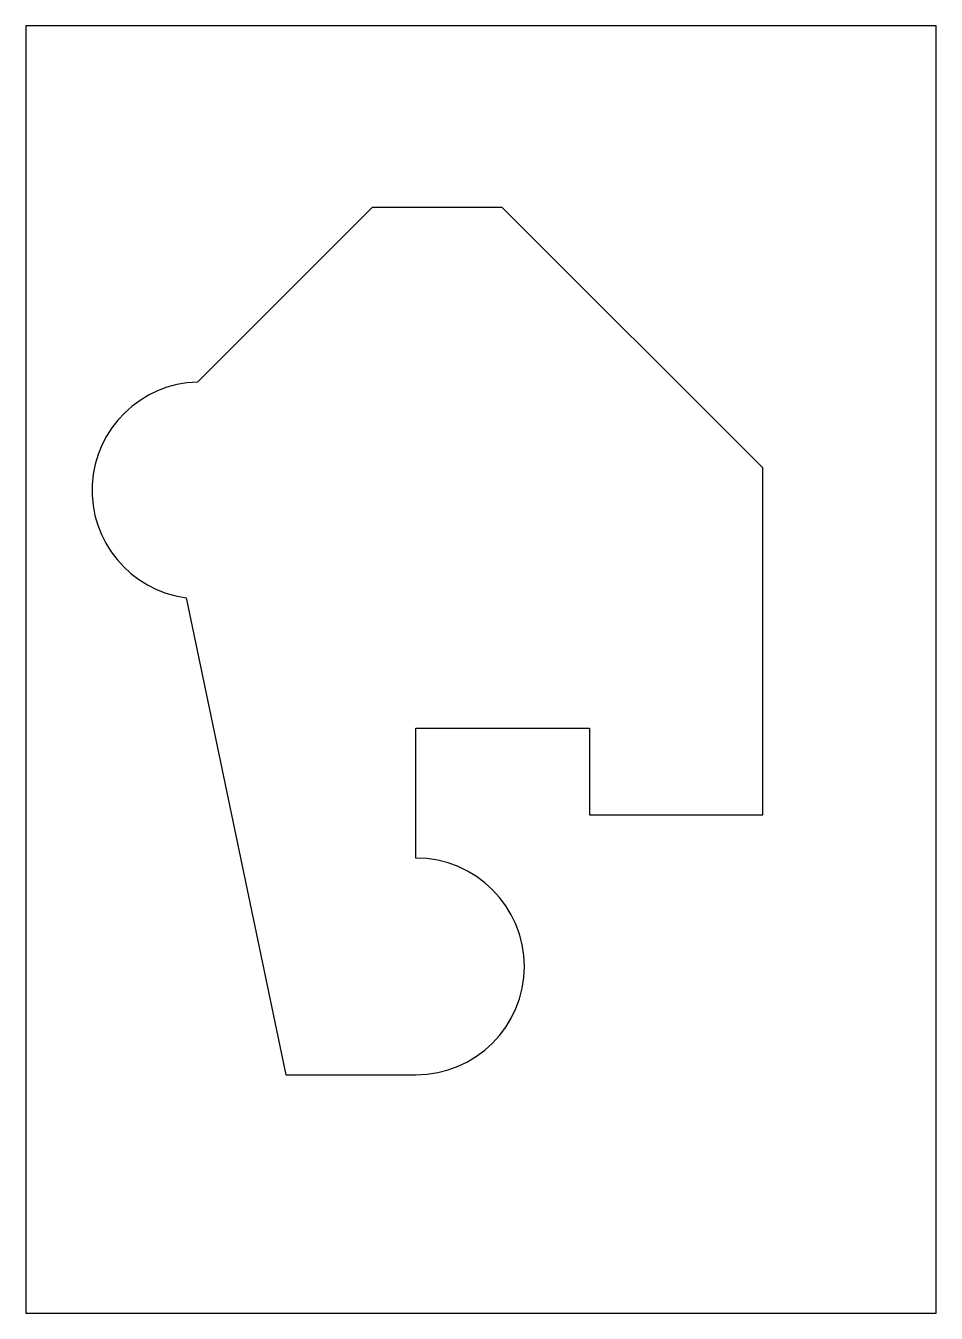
# Model space of a CAD drawing. Header units: millimetres. Extents: x 0 to 210, y 0 to 297.
import ezdxf

# ---------------------------------------------------------------- set-up
doc = ezdxf.new("R2010")
doc.units = ezdxf.units.MM
doc.header["$MEASUREMENT"] = 0

msp = doc.modelspace()

# ---------------------------------------------------------------- linework, layer by layer
for p, q in [((79.9, 255.1), (39.59, 214.8)), ((109.9, 255.1), (79.9, 255.1)), ((170, 195), (109.9, 255.1)), ((170, 115), (170, 195)), ((36.98, 165.03), (60, 55)), ((90, 105), (90, 135)), ((90, 135), (130, 135)), ((130, 135), (130, 115)), ((130, 115), (170, 115)), ((60, 55), (90, 55))]:
    msp.add_line(p, q)
msp.add_lwpolyline([(0, 0), (210, 0), (210, 297), (0, 297)], close=True)
for centre, start, end in [((40.29, 189.81), 91.612, 262.3769), ((90, 80), 270, 90)]:
    msp.add_arc(centre, 25, start, end)

doc.saveas('drawing.dxf')
